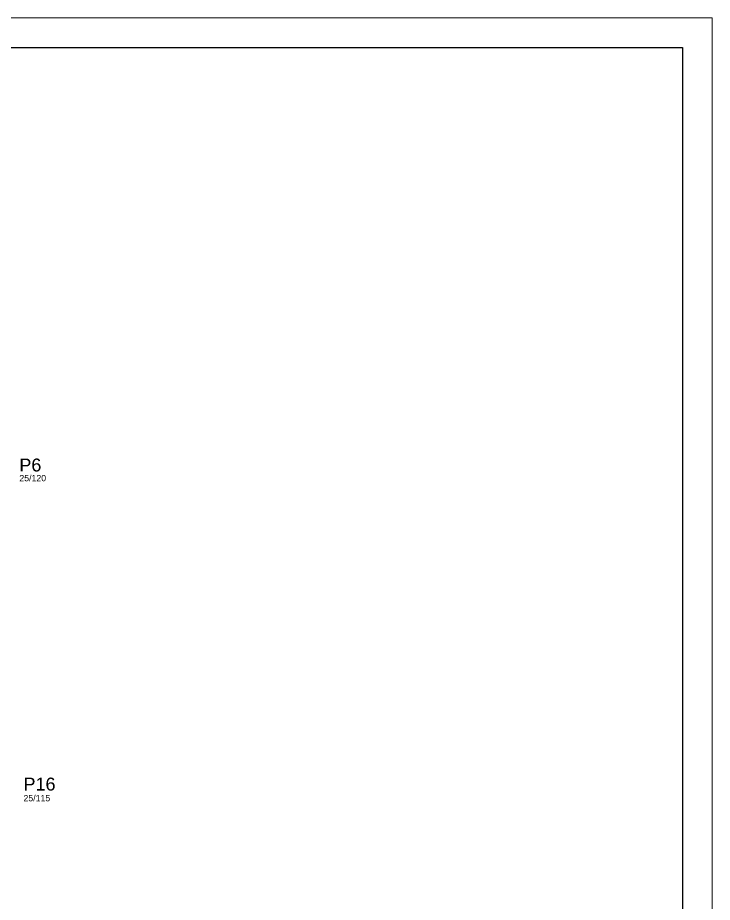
# Model space of a CAD drawing. Header units: millimetres. Extents: x 2716 to 9044, y 218 to 3839.
# Drawn here: x 7630 to 9044, y 2037 to 3839 of the extents above; entities that cross this region are included whole.
import ezdxf

# ---------------------------------------------------------------- set-up
doc = ezdxf.new("R2010")
doc.units = ezdxf.units.MM
doc.layers.add('213', color=3, linetype='Continuous')
doc.layers.add('220', color=5, linetype='Continuous')
doc.layers.add('FOLHA', color=255, linetype='Continuous', lineweight=5)
doc.styles.get("Standard").update_dxf_attribs({"font": 'arial.ttf'})

msp = doc.modelspace()

# ---------------------------------------------------------------- linework, layer by layer
at = {"color": 30}
for p, q in [((2868.15, 3777.94), (8982.82, 3777.94)), ((8982.82, 3777.94), (8982.82, 278.61))]:
    msp.add_line(p, q, dxfattribs=at)
at = {"layer": 'FOLHA'}
for p, q in [((2715.74, 3838.9), (9043.79, 3838.9)), ((9043.79, 3838.9), (9043.79, 217.65))]:
    msp.add_line(p, q, dxfattribs=at)

# ---------------------------------------------------------------- texts
at = {"layer": '213'}
for s, p in [('25/120', (7632.9, 2894.81)), ('25/115', (7641.31, 2243.01))]:
    msp.add_text(s, height=12.75, dxfattribs=at).set_placement(p)
at = {"layer": '220'}
for s, p in [('P6', (7632.9, 2914.68)), ('P16', (7641.31, 2264.88))]:
    msp.add_text(s, height=26.25, dxfattribs=at).set_placement(p)

doc.saveas('drawing.dxf')
